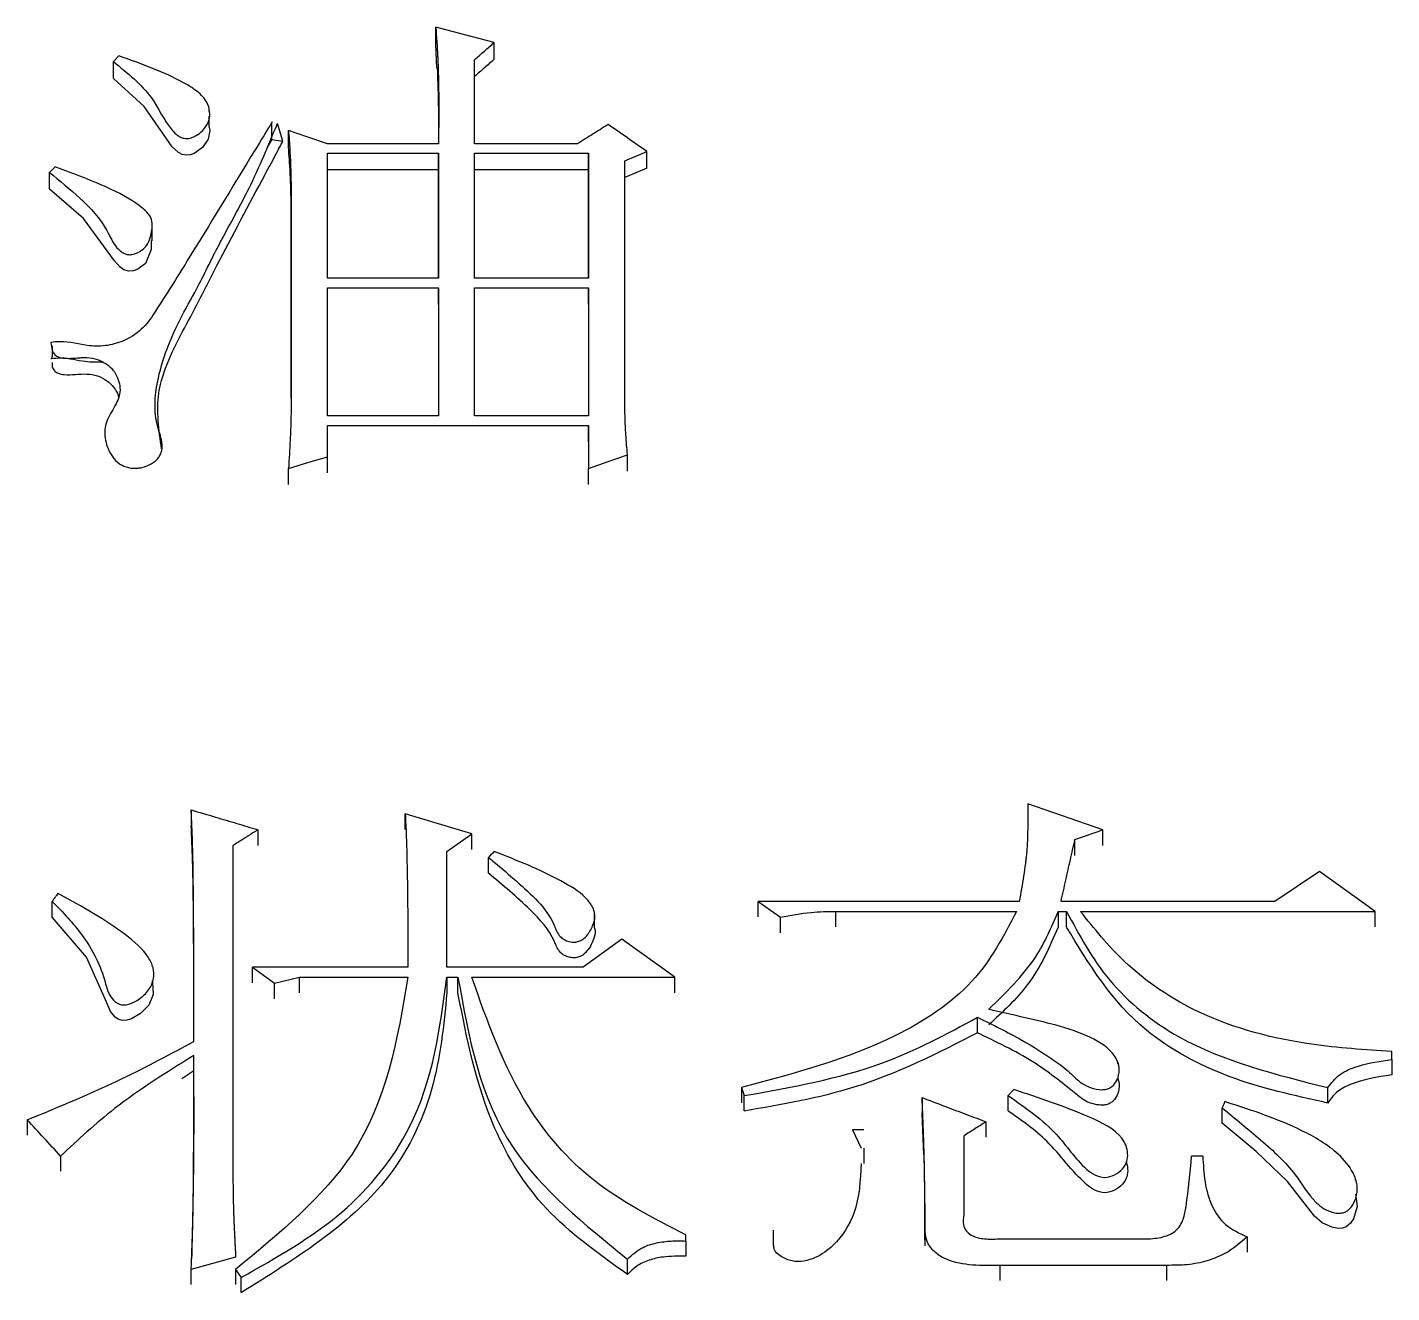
# Model space of a CAD drawing. Header units: millimetres. Extents: x 2223 to 4172, y 741 to 2119.
# Drawn here: x 2702.21 to 2707.52, y 1901.65 to 1906.58 of the extents above; entities that cross this region are included whole.
import ezdxf

# ---------------------------------------------------------------- set-up
doc = ezdxf.new("R2010")
doc.units = ezdxf.units.MM

msp = doc.modelspace()

# ---------------------------------------------------------------- linework, layer by layer
at = {"color": 7, "linetype": 'Continuous', "lineweight": 25}
for p, q in [((2703.8009, 1906.5099), (2703.8009, 1906.5754)), ((2703.8054, 1906.4182), (2703.8009, 1906.5099)), ((2704.0281, 1906.4508), (2704.0281, 1906.5161)), ((2702.5678, 1906.4643), (2702.5462, 1906.442)), ((2703.9524, 1906.1223), (2703.9524, 1906.4494)), ((2702.5462, 1906.3768), (2702.5462, 1906.442)), ((2702.9194, 1906.2488), (2702.9194, 1906.2582)), ((2702.9193, 1906.1932), (2702.9194, 1906.229)), ((2703.206, 1906.1319), (2703.1844, 1906.2005)), ((2703.1627, 1906.1393), (2703.1442, 1906.109)), ((2703.1627, 1906.1393), (2703.206, 1906.1319)), ((2703.2276, 1906.1095), (2703.2276, 1906.1745)), ((2703.8118, 1906.1223), (2703.3791, 1906.1223)), ((2703.3791, 1906.0851), (2703.8118, 1906.0851)), ((2703.3791, 1905.5987), (2703.3791, 1906.0851)), ((2703.8118, 1906.0851), (2703.8118, 1905.5987)), ((2703.8118, 1906.0202), (2703.8118, 1906.0851)), ((2704.3526, 1906.1223), (2703.9524, 1906.1223)), ((2703.9524, 1906.0851), (2704.3959, 1906.0851)), ((2703.9524, 1905.5987), (2703.9524, 1906.0851)), ((2704.3959, 1906.0851), (2704.3959, 1905.5987)), ((2704.3959, 1906.0202), (2704.3959, 1906.0851)), ((2704.6231, 1906.0277), (2704.6231, 1906.0925)), ((2702.319, 1906.0328), (2702.2973, 1906.0105)), ((2703.8118, 1906.0202), (2703.3791, 1906.0203)), ((2703.8118, 1905.5987), (2703.8118, 1906.0202)), ((2704.3959, 1906.0202), (2703.9524, 1906.0202)), ((2704.3959, 1905.5987), (2704.3959, 1906.0202)), ((2704.5365, 1905.1241), (2704.5365, 1906.0552)), ((2704.6231, 1906.0277), (2704.5365, 1905.9905)), ((2702.2973, 1905.9458), (2702.2973, 1906.0105)), ((2703.2385, 1905.9209), (2703.2385, 1905.1317)), ((2703.2385, 1905.9209), (2703.2385, 1905.8563)), ((2702.6975, 1905.7451), (2702.6975, 1905.8099)), ((2703.2385, 1905.1317), (2703.2385, 1905.8563)), ((2703.8118, 1905.5987), (2703.3791, 1905.5987)), ((2704.3959, 1905.5987), (2703.9524, 1905.5987)), ((2703.3791, 1905.5612), (2703.8118, 1905.5612)), ((2703.3791, 1905.0636), (2703.3791, 1905.5612)), ((2703.8118, 1905.5612), (2703.8118, 1905.0636)), ((2703.8118, 1905.4971), (2703.8118, 1905.5612)), ((2703.9524, 1905.5612), (2704.3959, 1905.5612)), ((2703.9524, 1905.0636), (2703.9524, 1905.5612)), ((2704.3959, 1905.5612), (2704.3959, 1905.0636)), ((2704.3959, 1905.4971), (2704.3959, 1905.5612)), ((2702.3082, 1905.3248), (2702.3082, 1905.3354)), ((2703.8118, 1905.0636), (2703.3791, 1905.0636)), ((2704.3959, 1905.0636), (2703.9524, 1905.0636)), ((2703.3791, 1905.0258), (2704.3959, 1905.0258)), ((2703.3791, 1904.9046), (2703.3791, 1905.0258)), ((2704.3959, 1905.0258), (2704.3959, 1904.8591)), ((2704.3959, 1904.9625), (2704.3959, 1905.0258)), ((2703.3791, 1904.8415), (2703.3791, 1904.9046)), ((2704.5474, 1904.849), (2704.5474, 1904.9122)), ((2703.2276, 1904.796), (2703.2276, 1904.8591)), ((2704.3959, 1904.796), (2704.3959, 1904.8591)), ((2702.8491, 1903.5305), (2702.8491, 1903.4693)), ((2706.3971, 1903.4532), (2706.1051, 1903.5536)), ((2703.9416, 1903.4378), (2703.682, 1903.515)), ((2703.682, 1903.4538), (2703.682, 1903.515)), ((2703.1087, 1903.4532), (2703.1087, 1903.3921)), ((2703.8442, 1903.3682), (2703.9416, 1903.4378)), ((2703.9416, 1903.3767), (2703.9416, 1903.4378)), ((2706.289, 1903.4146), (2706.3971, 1903.4532)), ((2706.3971, 1903.3921), (2706.3971, 1903.4532)), ((2703.0113, 1903.3914), (2703.0113, 1902.1756)), ((2703.8442, 1902.9181), (2703.8442, 1903.3682)), ((2706.289, 1903.3535), (2706.289, 1903.4146)), ((2704.0066, 1903.2838), (2704.0066, 1903.345)), ((2706.098, 1903.3442), (2706.0962, 1903.3237)), ((2707.2409, 1903.2908), (2707.0678, 1903.1745)), ((2707.4572, 1903.1357), (2707.2409, 1903.2908)), ((2702.3082, 1903.1134), (2702.3082, 1903.1745)), ((2705.0558, 1903.1745), (2705.1423, 1903.1124)), ((2706.0726, 1903.1745), (2705.0558, 1903.1745)), ((2705.0558, 1903.1138), (2705.0558, 1903.1745)), ((2707.0678, 1903.1745), (2706.2349, 1903.1745)), ((2704.419, 1903.0715), (2704.419, 1903.1325)), ((2705.1423, 1903.0518), (2705.1423, 1903.1124)), ((2705.3587, 1903.1357), (2706.0618, 1903.1357)), ((2705.3587, 1903.075), (2705.3587, 1903.1357)), ((2706.2241, 1903.1357), (2706.2565, 1903.1357)), ((2706.2241, 1903.1357), (2706.2241, 1903.075)), ((2706.2565, 1903.075), (2706.2565, 1903.1357)), ((2706.3106, 1903.1357), (2707.4572, 1903.1357)), ((2707.4572, 1903.075), (2707.4572, 1903.1357)), ((2704.5257, 1903.027), (2704.3743, 1902.9181)), ((2704.7313, 1902.8792), (2704.5257, 1903.027)), ((2702.6983, 1902.9202), (2702.6983, 1902.9238)), ((2703.087, 1902.9181), (2703.1736, 1902.8559)), ((2703.6928, 1902.9181), (2703.087, 1902.9181)), ((2703.087, 1902.8578), (2703.087, 1902.9181)), ((2704.3743, 1902.9181), (2703.8442, 1902.9181)), ((2702.6983, 1902.863), (2702.6983, 1902.8666)), ((2703.1736, 1902.8559), (2703.2709, 1902.8792)), ((2703.1736, 1902.7956), (2703.1736, 1902.8559)), ((2703.2709, 1902.8792), (2703.6928, 1902.8792)), ((2703.2709, 1902.8189), (2703.2709, 1902.8792)), ((2703.8442, 1902.8792), (2703.8875, 1902.8792)), ((2703.8442, 1902.8792), (2703.8442, 1902.8189)), ((2703.8875, 1902.8189), (2703.8875, 1902.8792)), ((2703.9416, 1902.8792), (2704.7313, 1902.8792)), ((2704.7313, 1902.8189), (2704.7313, 1902.8792)), ((2705.9103, 1902.663), (2705.9103, 1902.7234)), ((2702.8599, 1902.5694), (2702.8599, 1902.5726)), ((2707.5221, 1902.5594), (2707.5221, 1902.5907)), ((2702.8599, 1902.5148), (2702.813, 1902.4834)), ((2706.4559, 1902.5425), (2706.4559, 1902.5488)), ((2707.5221, 1902.5594), (2707.5221, 1902.4995)), ((2704.9909, 1902.4499), (2705.0017, 1902.4186)), ((2704.9909, 1902.4499), (2704.9909, 1902.3902)), ((2705.0017, 1902.3589), (2705.0017, 1902.4186)), ((2705.694, 1902.4108), (2705.694, 1902.3511)), ((2706.051, 1902.4421), (2706.0293, 1902.4186)), ((2707.2733, 1902.3902), (2707.2733, 1902.4499)), ((2706.8623, 1902.3117), (2706.8623, 1902.3717)), ((2702.211, 1902.3245), (2702.211, 1902.2649)), ((2705.7003, 1902.1885), (2705.694, 1902.3507)), ((2705.9428, 1902.3168), (2705.9428, 1902.2572)), ((2705.4234, 1902.2854), (2705.4566, 1902.2146)), ((2705.4669, 1902.2854), (2705.4234, 1902.2854)), ((2705.8563, 1902.2619), (2705.8563, 1901.9554)), ((2705.4684, 1902.1541), (2705.4684, 1902.2136)), ((2706.4871, 1902.2254), (2706.4871, 1902.2265)), ((2702.3406, 1902.1835), (2702.3406, 1902.1241)), ((2706.7866, 1902.1834), (2706.7433, 1902.1834)), ((2707.3815, 1902.0878), (2707.3815, 1902.0955)), ((2704.7745, 1901.853), (2704.7745, 1901.8766)), ((2705.1141, 1901.895), (2705.1141, 1901.836)), ((2705.7048, 1901.857), (2705.7048, 1901.916)), ((2705.7049, 1901.894), (2705.7049, 1901.8346)), ((2704.7745, 1901.853), (2704.7745, 1901.794)), ((2705.7048, 1901.8566), (2705.7048, 1901.8717)), ((2705.9861, 1901.8609), (2706.5594, 1901.8609)), ((2706.9597, 1901.8688), (2706.9597, 1901.8098)), ((2704.5474, 1901.7231), (2704.5474, 1901.782)), ((2702.8491, 1901.6837), (2702.8491, 1901.7426)), ((2703.0221, 1901.7426), (2703.0438, 1901.711)), ((2703.0221, 1901.7426), (2703.0221, 1901.6837)), ((2703.0221, 1901.7426), (2703.0221, 1901.731)), ((2706.6459, 1901.7583), (2705.9969, 1901.7583)), ((2705.9969, 1901.7583), (2705.9969, 1901.6995)), ((2706.6459, 1901.7583), (2706.6459, 1901.6995))]:
    msp.add_line(p, q, dxfattribs=at)
at = {"color": 7, "linetype": 'Continuous', "lineweight": 25, "flags": 128}
for points in [[(2704.0281, 1906.5161), (2703.9145, 1906.5458), (2703.8009, 1906.5754)], [(2702.9178, 1906.1918), (2702.9213, 1906.174), (2702.9146, 1906.1395), (2702.8924, 1906.1079), (2702.8601, 1906.0849), (2702.8454, 1906.0795), (2702.8306, 1906.0777), (2702.8143, 1906.0807), (2702.7991, 1906.0883), (2702.7748, 1906.1108), (2702.6656, 1906.2673), (2702.5462, 1906.3768), (2702.5462, 1906.3768)], [(2703.1627, 1906.1393), (2703.1627, 1906.1685), (2703.1627, 1906.1864), (2703.1627, 1906.2043)], [(2703.3791, 1906.1223), (2703.3034, 1906.1484), (2703.2276, 1906.1745)], [(2704.5365, 1906.0552), (2704.5798, 1906.0739), (2704.6231, 1906.0925)], [(2702.6933, 1905.7459), (2702.6938, 1905.7107), (2702.6709, 1905.6568), (2702.6415, 1905.6346), (2702.6239, 1905.628), (2702.6061, 1905.6264), (2702.5874, 1905.6318), (2702.5708, 1905.643), (2702.5501, 1905.6662), (2702.4303, 1905.8317), (2702.2973, 1905.9458), (2702.2973, 1905.9458)], [(2703.2276, 1904.8591), (2703.3034, 1904.8819), (2703.3791, 1904.9046)], [(2704.3959, 1904.8591), (2704.4716, 1904.8856), (2704.5474, 1904.9122)], [(2704.0282, 1903.3682), (2704.0227, 1903.3623), (2704.0146, 1903.3537), (2704.0066, 1903.345)], [(2702.6979, 1902.8626), (2702.699, 1902.8606), (2702.7014, 1902.8123), (2702.6838, 1902.7703), (2702.6521, 1902.7385), (2702.616, 1902.7176), (2702.599, 1902.7124), (2702.5805, 1902.7114), (2702.5676, 1902.7148), (2702.5531, 1902.7238), (2702.5343, 1902.7456), (2702.5158, 1902.7918), (2702.4417, 1902.9575), (2702.3081, 1903.1134), (2702.3081, 1903.1134)], [(2706.0293, 1902.3589), (2706.0293, 1902.3805), (2706.0293, 1902.3995), (2706.0293, 1902.4186)], [(2707.3815, 1902.0356), (2707.3877, 1901.9866), (2707.3732, 1901.9389), (2707.3616, 1901.9221), (2707.3447, 1901.9083), (2707.3303, 1901.903), (2707.3145, 1901.9017), (2707.2887, 1901.9062), (2707.2517, 1901.9233), (2707.2221, 1901.9496), (2707.1161, 1902.0849), (2706.9948, 1902.2016), (2706.8624, 1902.3117), (2706.8624, 1902.3117)], [(2703.0221, 1901.7899), (2702.9748, 1901.777), (2702.9274, 1901.764), (2702.8491, 1901.7426)], [(2703.0438, 1901.6522), (2703.0438, 1901.6783), (2703.0438, 1901.6946), (2703.0438, 1901.711)]]:
    msp.add_lwpolyline(points, dxfattribs=at)
at = {"color": 7, "linetype": 'Continuous', "lineweight": 25}
for points, knots in [([(2703.8009, 1906.5754), (2703.8037, 1906.5378), (2703.8068, 1906.4954), (2703.8089, 1906.4507), (2703.8094, 1906.4389), (2703.8099, 1906.4271), (2703.8104, 1906.4129), (2703.8108, 1906.3988), (2703.8112, 1906.3846), (2703.8115, 1906.3704), (2703.8118, 1906.3563), (2703.8121, 1906.3421), (2703.8123, 1906.3279), (2703.8124, 1906.3138), (2703.8125, 1906.2996), (2703.8126, 1906.2854), (2703.8126, 1906.2712), (2703.8126, 1906.257), (2703.8126, 1906.2428), (2703.8126, 1906.2286), (2703.8125, 1906.2168), (2703.8125, 1906.2073), (2703.8124, 1906.2002), (2703.8124, 1906.1931), (2703.8123, 1906.186), (2703.8123, 1906.1789), (2703.8122, 1906.1718), (2703.8122, 1906.1647), (2703.8121, 1906.1576), (2703.812, 1906.1505), (2703.812, 1906.1434), (2703.8119, 1906.134), (2703.8118, 1906.127), (2703.8118, 1906.1223)], [0, 0, 0, 0, 0.250151, 0.281419, 0.297053, 0.328322, 0.35959, 0.390858, 0.422126, 0.453395, 0.484663, 0.515931, 0.5472, 0.578468, 0.609736, 0.641004, 0.672273, 0.703541, 0.734809, 0.766077, 0.797346, 0.81298, 0.828614, 0.844248, 0.859882, 0.875516, 0.891151, 0.906785, 0.922419, 0.938053, 0.953687, 0.969321, 1, 1, 1, 1]), ([(2703.9524, 1906.4494), (2703.965, 1906.4606), (2703.9903, 1906.4828), (2704.0155, 1906.505), (2704.0281, 1906.5161)], [0, 0, 0, 0, 0.5000004, 1, 1, 1, 1]), ([(2702.5462, 1906.442), (2702.6012, 1906.3976), (2702.6987, 1906.3189), (2702.7453, 1906.2056), (2702.793, 1906.1558), (2702.8134, 1906.1451), (2702.8314, 1906.1414), (2702.8506, 1906.1451), (2702.872, 1906.1554), (2702.8963, 1906.1744), (2702.9173, 1906.2035), (2702.9234, 1906.2394), (2702.9158, 1906.2814), (2702.8799, 1906.324), (2702.7664, 1906.3935), (2702.6558, 1906.4329), (2702.5678, 1906.4643)], [0, 0, 0, 0, 0.207529, 0.367373, 0.400836, 0.41667, 0.431354, 0.448141, 0.466694, 0.497248, 0.538464, 0.578549, 0.619959, 0.682144, 0.746848, 1, 1, 1, 1]), ([(2704.0281, 1906.4508), (2704.0155, 1906.4397), (2703.9903, 1906.4175), (2703.965, 1906.3953), (2703.9524, 1906.3841)], [0, 0, 0, 0, 0.499998, 1, 1, 1, 1]), ([(2703.8073, 1906.4185), (2703.807, 1906.418), (2703.8067, 1906.4173), (2703.8086, 1906.3736), (2703.8114, 1906.2821), (2703.8118, 1906.2036), (2703.8119, 1906.1572), (2703.8119, 1906.1452), (2703.8119, 1906.1459), (2703.8119, 1906.1462)], [0, 0, 0, 0, 0.081077, 0.117449, 0.556537, 0.754335, 0.89427, 0.96305, 1, 1, 1, 1]), ([(2703.1645, 1906.2073), (2703.1424, 1906.1713), (2703.032, 1905.991), (2702.8823, 1905.7449), (2702.7387, 1905.5137), (2702.6669, 1905.4052), (2702.6005, 1905.3578), (2702.5245, 1905.3347), (2702.4362, 1905.3331), (2702.3643, 1905.3568), (2702.3142, 1905.3505), (2702.3027, 1905.349)], [0, 0, 0, 0, 0.101091, 0.505417, 0.686144, 0.747623, 0.809949, 0.856214, 0.902538, 0.977672, 1, 1, 1, 1]), ([(2702.3082, 1905.3354), (2702.3076, 1905.3301), (2702.3064, 1905.3194), (2702.3132, 1905.3069), (2702.3212, 1905.2984), (2702.3323, 1905.2918), (2702.3563, 1905.2861), (2702.3868, 1905.2878), (2702.4144, 1905.2897), (2702.4422, 1905.2911), (2702.475, 1905.2872), (2702.5117, 1905.272), (2702.5407, 1905.2487), (2702.56, 1905.22), (2702.5711, 1905.1886), (2702.5742, 1905.1454), (2702.5495, 1905.0941), (2702.5112, 1905.0356), (2702.5117, 1904.9679), (2702.5325, 1904.9134), (2702.5627, 1904.8808), (2702.5863, 1904.8677), (2702.6055, 1904.8617), (2702.6261, 1904.859), (2702.6475, 1904.8601), (2702.6685, 1904.8651), (2702.6881, 1904.8735), (2702.7056, 1904.8842), (2702.7193, 1904.8972), (2702.7291, 1904.9122), (2702.7407, 1904.9447), (2702.7293, 1904.9875), (2702.7023, 1905.0732), (2702.7147, 1905.2327), (2702.7869, 1905.4112), (2702.8746, 1905.5627), (2702.9132, 1905.6427), (2702.9335, 1905.6829), (2702.9395, 1905.6949), (2702.9415, 1905.6988), (2702.9431, 1905.7017), (2702.9461, 1905.7075), (2702.9573, 1905.7287), (2702.9999, 1905.8097), (2703.0887, 1905.968), (2703.1494, 1906.1156), (2703.1844, 1906.2005)], [0, 0, 0, 0, 0.00737, 0.015009, 0.018555, 0.022128, 0.030111, 0.045178, 0.055064, 0.060343, 0.075509, 0.090437, 0.104896, 0.120548, 0.135595, 0.150698, 0.180779, 0.211233, 0.242231, 0.273349, 0.290015, 0.297441, 0.304692, 0.312416, 0.319982, 0.327794, 0.336224, 0.34425, 0.351944, 0.359644, 0.367692, 0.398957, 0.418859, 0.492604, 0.619034, 0.682459, 0.727701, 0.740175, 0.743874, 0.745883, 0.74615, 0.748384, 0.7547, 0.77878, 0.872725, 1, 1, 1, 1]), ([(2704.4716, 1906.1968), (2704.4518, 1906.1844), (2704.4121, 1906.1596), (2704.3725, 1906.1348), (2704.3526, 1906.1223)], [0, 0, 0, 0, 0.5, 1, 1, 1, 1]), ([(2704.6231, 1906.0925), (2704.5978, 1906.1099), (2704.5473, 1906.1447), (2704.4969, 1906.1794), (2704.4716, 1906.1968)], [0, 0, 0, 0, 0.499999, 1, 1, 1, 1]), ([(2702.7335, 1904.9356), (2702.7232, 1905.0085), (2702.7005, 1905.1703), (2702.8006, 1905.365), (2702.8805, 1905.5121), (2702.9208, 1905.5939), (2703.0027, 1905.7532), (2703.0905, 1905.9156), (2703.174, 1906.0725), (2703.1965, 1906.1144), (2703.2031, 1906.1267), (2703.2053, 1906.1305), (2703.206, 1906.1319)], [0, 0, 0, 0, 0.170464, 0.377976, 0.481664, 0.549904, 0.585303, 0.888417, 0.96815, 0.99006, 0.996526, 1, 1, 1, 1]), ([(2703.2276, 1906.1745), (2703.2296, 1906.1489), (2703.2334, 1906.0976), (2703.2372, 1906.0131), (2703.238, 1905.9541), (2703.2385, 1905.9209)], [0, 0, 0, 0, 0.303893, 0.607799, 1, 1, 1, 1]), ([(2703.2385, 1905.8563), (2703.2381, 1905.882), (2703.2373, 1905.9335), (2703.2345, 1906.018), (2703.2301, 1906.0766), (2703.2276, 1906.1095)], [0, 0, 0, 0, 0.304283, 0.608582, 1, 1, 1, 1]), ([(2702.2973, 1906.0105), (2702.3378, 1905.9778), (2702.4225, 1905.9092), (2702.5143, 1905.8108), (2702.5448, 1905.7314), (2702.575, 1905.7029), (2702.5909, 1905.6938), (2702.6051, 1905.6902), (2702.6207, 1905.6909), (2702.6409, 1905.6974), (2702.663, 1905.7116), (2702.6851, 1905.7366), (2702.6935, 1905.7722), (2702.7006, 1905.8083), (2702.6899, 1905.8439), (2702.639, 1905.8932), (2702.5143, 1905.9601), (2702.393, 1906.0053), (2702.319, 1906.0328)], [0, 0, 0, 0, 0.145124, 0.304252, 0.383323, 0.40611, 0.420719, 0.431527, 0.442364, 0.458238, 0.484495, 0.512276, 0.553409, 0.599258, 0.628708, 0.668116, 0.797317, 1, 1, 1, 1]), ([(2702.3027, 1905.349), (2702.3047, 1905.3388), (2702.3082, 1905.321), (2702.3084, 1905.3003), (2702.3065, 1905.2894), (2702.3047, 1905.2863), (2702.3036, 1905.2855), (2702.3031, 1905.2853), (2702.3028, 1905.2852), (2702.3027, 1905.2852)], [0, 0, 0, 0, 0.493604, 0.861876, 0.955662, 0.982084, 0.991539, 0.995796, 1, 1, 1, 1]), ([(2702.5065, 1905.2722), (2702.4831, 1905.272), (2702.4279, 1905.2714), (2702.3614, 1905.2918), (2702.3162, 1905.2867), (2702.3027, 1905.2852)], [0, 0, 0, 0, 0.339873, 0.802206, 1, 1, 1, 1]), ([(2702.3082, 1905.2715), (2702.3076, 1905.2659), (2702.3064, 1905.2546), (2702.3141, 1905.2415), (2702.3232, 1905.2332), (2702.3355, 1905.2268), (2702.376, 1905.2197), (2702.4276, 1905.2309), (2702.4857, 1905.2206), (2702.5221, 1905.2017), (2702.5485, 1905.1749), (2702.5622, 1905.1532), (2702.5649, 1905.1406), (2702.5651, 1905.1394)], [0, 0, 0, 0, 0.0613366, 0.1235675, 0.1517177, 0.1806994, 0.2473934, 0.4956869, 0.6182254, 0.7414739, 0.8594467, 0.9869153, 1, 1, 1, 1]), ([(2703.2385, 1905.1317), (2703.2381, 1905.1047), (2703.2375, 1905.0507), (2703.2341, 1904.9598), (2703.23, 1904.8959), (2703.2276, 1904.8591)], [0, 0, 0, 0, 0.297543, 0.595099, 1, 1, 1, 1]), ([(2704.5474, 1904.9122), (2704.545, 1904.9382), (2704.5407, 1904.9866), (2704.5377, 1905.0572), (2704.5369, 1905.1018), (2704.5365, 1905.1241)], [0, 0, 0, 0, 0.368696, 0.68428, 1, 1, 1, 1]), ([(2702.8599, 1902.6297), (2702.8598, 1902.6797), (2702.8597, 1902.736), (2702.8596, 1902.7952), (2702.8596, 1902.8108), (2702.8596, 1902.8233), (2702.8595, 1902.8389), (2702.8595, 1902.8545), (2702.8594, 1902.8794), (2702.8594, 1902.9043), (2702.8592, 1902.9355), (2702.8592, 1902.9604), (2702.859, 1902.9915), (2702.8589, 1903.0164), (2702.8587, 1903.0599), (2702.8584, 1903.1035), (2702.8581, 1903.1656), (2702.8572, 1903.2534), (2702.8561, 1903.3414), (2702.854, 1903.4108), (2702.8531, 1903.436), (2702.8523, 1903.4549), (2702.8517, 1903.4706), (2702.8511, 1903.4832), (2702.8506, 1903.4958), (2702.8499, 1903.5116), (2702.8493, 1903.5242), (2702.8491, 1903.5305)], [0, 0, 0, 0, 0.165615, 0.186317, 0.196668, 0.21737, 0.227722, 0.248424, 0.269126, 0.31053, 0.331232, 0.372636, 0.393338, 0.434742, 0.455444, 0.538253, 0.579657, 0.662465, 0.831215, 0.873409, 0.894506, 0.915603, 0.9367, 0.947248, 0.957797, 0.978898, 1, 1, 1, 1]), ([(2702.8491, 1903.5305), (2702.8806, 1903.5211), (2702.9396, 1903.5036), (2703.0261, 1903.4778), (2703.0811, 1903.4614), (2703.1087, 1903.4532)], [0, 0, 0, 0, 0.364009, 0.682004, 1, 1, 1, 1]), ([(2706.1051, 1903.5536), (2706.1057, 1903.4929), (2706.1068, 1903.3992), (2706.0898, 1903.2729), (2706.0783, 1903.2073), (2706.0726, 1903.1745)], [0, 0, 0, 0, 0.478837, 0.739221, 1, 1, 1, 1]), ([(2703.682, 1903.515), (2703.6835, 1903.4876), (2703.6857, 1903.4465), (2703.6886, 1903.3504), (2703.6907, 1903.2542), (2703.6915, 1903.1681), (2703.6918, 1903.1354), (2703.6919, 1903.1268), (2703.6919, 1903.1182), (2703.692, 1903.1078), (2703.6921, 1903.0975), (2703.6921, 1903.0889), (2703.6922, 1903.0803), (2703.6923, 1903.0716), (2703.6923, 1903.0613), (2703.6924, 1903.051), (2703.6924, 1903.0406), (2703.6925, 1903.032), (2703.6925, 1903.0234), (2703.6925, 1903.0147), (2703.6926, 1903.0044), (2703.6926, 1902.9958), (2703.6926, 1902.9889), (2703.6926, 1902.9837), (2703.6926, 1902.9785), (2703.6927, 1902.9733), (2703.6927, 1902.9682), (2703.6927, 1902.963), (2703.6927, 1902.9578), (2703.6927, 1902.9526), (2703.6927, 1902.9474), (2703.6927, 1902.9423), (2703.6928, 1902.9379), (2703.6928, 1902.9336), (2703.6928, 1902.9273), (2703.6928, 1902.9219), (2703.6928, 1902.9181)], [0, 0, 0, 0, 0.1383433, 0.207516, 0.4842053, 0.6225493, 0.6398422, 0.6484887, 0.6657816, 0.6830745, 0.7003674, 0.7176603, 0.7263067, 0.7435996, 0.7608926, 0.7781855, 0.7954784, 0.8127713, 0.8214177, 0.8387106, 0.8560035, 0.8732965, 0.8819429, 0.8905894, 0.8992358, 0.9078823, 0.9165287, 0.9251752, 0.9338216, 0.9424681, 0.9511145, 0.959761, 0.9684074, 0.9727307, 0.9813771, 1, 1, 1, 1]), ([(2702.8598, 1902.6297), (2702.8597, 1902.6596), (2702.8596, 1902.7394), (2702.8593, 1902.869), (2702.8588, 1902.9748), (2702.8584, 1903.0431), (2702.8582, 1903.0742), (2702.8579, 1903.1487), (2702.8566, 1903.2356), (2702.8543, 1903.3548), (2702.8511, 1903.4242), (2702.8491, 1903.469)], [0, 0, 0, 0, 0.106229, 0.28391, 0.461592, 0.483802, 0.528222, 0.572642, 0.750327, 0.839168, 1, 1, 1, 1]), ([(2703.1087, 1903.4532), (2703.0956, 1903.4449), (2703.0728, 1903.4304), (2703.0403, 1903.4098), (2703.021, 1903.3975), (2703.0113, 1903.3914)], [0, 0, 0, 0, 0.404151, 0.702075, 1, 1, 1, 1]), ([(2704.0066, 1903.345), (2704.014, 1903.339), (2704.051, 1903.3087), (2704.144, 1903.2282), (2704.2452, 1903.1373), (2704.2737, 1903.0493), (2704.2954, 1903.0276), (2704.3151, 1903.0182), (2704.3358, 1903.0148), (2704.3549, 1903.017), (2704.3727, 1903.025), (2704.3945, 1903.0453), (2704.4117, 1903.076), (2704.424, 1903.1134), (2704.4146, 1903.1528), (2704.3736, 1903.2053), (2704.2826, 1903.2586), (2704.1623, 1903.3165), (2704.073, 1903.3509), (2704.0282, 1903.3682)], [0, 0, 0, 0, 0.025946, 0.129765, 0.338783, 0.385933, 0.404152, 0.422428, 0.440778, 0.454644, 0.468541, 0.48998, 0.535407, 0.570955, 0.607001, 0.655235, 0.757864, 0.878395, 1, 1, 1, 1]), ([(2706.2349, 1903.1745), (2706.2411, 1903.2021), (2706.2532, 1903.2559), (2706.2712, 1903.3359), (2706.283, 1903.3884), (2706.289, 1903.4146)], [0, 0, 0, 0, 0.344184, 0.672092, 1, 1, 1, 1]), ([(2704.4188, 1903.0711), (2704.419, 1903.0708), (2704.4242, 1903.0595), (2704.4169, 1903.0265), (2704.3993, 1902.9894), (2704.3721, 1902.9629), (2704.3507, 1902.9552), (2704.3328, 1902.9544), (2704.3143, 1902.9579), (2704.2962, 1902.9662), (2704.2754, 1902.9861), (2704.2526, 1903.0526), (2704.1591, 1903.1569), (2704.0621, 1903.2376), (2704.0066, 1903.2838)], [0, 0, 0, 0, 0.001631, 0.062853, 0.163889, 0.211021, 0.234976, 0.258905, 0.283733, 0.31285, 0.343972, 0.415614, 0.666074, 1, 1, 1, 1]), ([(2702.3081, 1903.1745), (2702.3489, 1903.1322), (2702.4404, 1903.0371), (2702.5027, 1902.9128), (2702.5212, 1902.8301), (2702.5339, 1902.8054), (2702.5468, 1902.7884), (2702.5633, 1902.7767), (2702.5769, 1902.7717), (2702.5932, 1902.7712), (2702.6169, 1902.7771), (2702.6505, 1902.7956), (2702.6867, 1902.828), (2702.7044, 1902.8725), (2702.7033, 1902.9173), (2702.6723, 1902.9798), (2702.5897, 1903.0506), (2702.4701, 1903.129), (2702.3789, 1903.1788), (2702.3316, 1903.2046), (2702.3298, 1903.2055)], [0, 0, 0, 0, 0.1480931, 0.3328619, 0.3646978, 0.380614, 0.4069728, 0.4189651, 0.429085, 0.4392395, 0.4542826, 0.4830923, 0.5286093, 0.5720408, 0.6096716, 0.6511146, 0.7557311, 0.8730506, 0.9951641, 1, 1, 1, 1]), ([(2702.3298, 1903.2055), (2702.328, 1903.2029), (2702.3234, 1903.1964), (2702.3162, 1903.186), (2702.3109, 1903.1783), (2702.3082, 1903.1745)], [0, 0, 0, 0, 0.256452, 0.628226, 1, 1, 1, 1]), ([(2706.0618, 1903.1357), (2706.0121, 1903.0401), (2705.911, 1902.8454), (2705.5297, 1902.5936), (2705.1968, 1902.5048), (2704.9909, 1902.4499)], [0, 0, 0, 0, 0.269245, 0.548175, 1, 1, 1, 1]), ([(2705.1423, 1903.1124), (2705.1821, 1903.1201), (2705.2532, 1903.134), (2705.3264, 1903.1352), (2705.3587, 1903.1357)], [0, 0, 0, 0, 0.558835, 1, 1, 1, 1]), ([(2705.9536, 1902.7546), (2706.0203, 1902.8195), (2706.1388, 1902.9345), (2706.1982, 1903.0746), (2706.2241, 1903.1357)], [0, 0, 0, 0, 0.563817, 1, 1, 1, 1]), ([(2706.2565, 1903.1357), (2706.3057, 1903.0434), (2706.4055, 1902.8563), (2706.7413, 1902.5826), (2707.07, 1902.5006), (2707.2733, 1902.4499)], [0, 0, 0, 0, 0.270771, 0.548729, 1, 1, 1, 1]), ([(2707.5221, 1902.5907), (2707.4179, 1902.5973), (2707.1617, 1902.6134), (2706.7855, 1902.7121), (2706.4876, 1902.9143), (2706.3642, 1903.0686), (2706.3106, 1903.1357)], [0, 0, 0, 0, 0.214752, 0.527903, 0.794745, 1, 1, 1, 1]), ([(2706.2241, 1903.0747), (2706.1902, 1902.9969), (2706.1291, 1902.8568), (2706.0076, 1902.7442), (2705.9536, 1902.6941)], [0, 0, 0, 0, 0.5551467, 1, 1, 1, 1]), ([(2707.2733, 1902.3898), (2707.1431, 1902.4186), (2706.8859, 1902.4753), (2706.4885, 1902.69), (2706.3436, 1902.9303), (2706.2565, 1903.0747)], [0, 0, 0, 0, 0.290646, 0.573901, 1, 1, 1, 1]), ([(2703.6928, 1902.8792), (2703.6517, 1902.6377), (2703.5774, 1902.2008), (2703.1937, 1901.8842), (2703.0221, 1901.7426)], [0, 0, 0, 0, 0.552698, 1, 1, 1, 1]), ([(2703.0438, 1901.711), (2703.1818, 1901.7891), (2703.4538, 1901.9428), (2703.7742, 1902.3488), (2703.8178, 1902.6792), (2703.8442, 1902.8792)], [0, 0, 0, 0, 0.289357, 0.569882, 1, 1, 1, 1]), ([(2703.8875, 1902.8792), (2703.9293, 1902.645), (2704.0047, 1902.2219), (2704.3799, 1901.9178), (2704.5474, 1901.782)], [0, 0, 0, 0, 0.55346, 1, 1, 1, 1]), ([(2704.7745, 1901.8766), (2704.6476, 1901.9418), (2704.3972, 1902.0703), (2704.1008, 1902.4235), (2704.0017, 1902.7072), (2703.9416, 1902.8792)], [0, 0, 0, 0, 0.288413, 0.568681, 1, 1, 1, 1]), ([(2703.8442, 1902.8186), (2703.8321, 1902.6926), (2703.8077, 1902.4394), (2703.5922, 1901.994), (2703.2533, 1901.7826), (2703.0438, 1901.6519)], [0, 0, 0, 0, 0.274338, 0.5515, 1, 1, 1, 1]), ([(2704.5474, 1901.7228), (2704.4344, 1901.8033), (2704.2113, 1901.9622), (2703.9792, 1902.3471), (2703.9222, 1902.6404), (2703.8875, 1902.8186)], [0, 0, 0, 0, 0.287076, 0.566904, 1, 1, 1, 1]), ([(2705.9103, 1902.7234), (2705.9683, 1902.6948), (2706.0726, 1902.6434), (2706.1906, 1902.5695), (2706.268, 1902.5121), (2706.3067, 1902.4697), (2706.3511, 1902.4472), (2706.3852, 1902.4405), (2706.4122, 1902.4429), (2706.4305, 1902.4506), (2706.4468, 1902.4665), (2706.4596, 1902.4925), (2706.4639, 1902.5273), (2706.4494, 1902.5684), (2706.4156, 1902.6079), (2706.3032, 1902.6746), (2706.1394, 1902.7113), (2706.0008, 1902.7436), (2705.9536, 1902.7546)], [0, 0, 0, 0, 0.150802, 0.270996, 0.331066, 0.383869, 0.414543, 0.44536, 0.459508, 0.473787, 0.489783, 0.51524, 0.550113, 0.584523, 0.63156, 0.679807, 0.891009, 1, 1, 1, 1]), ([(2705.0017, 1902.4186), (2705.1864, 1902.4515), (2705.5133, 1902.5098), (2705.79, 1902.6587), (2705.9103, 1902.7235)], [0, 0, 0, 0, 0.565186, 1, 1, 1, 1]), ([(2702.211, 1902.3245), (2702.3364, 1902.3762), (2702.5599, 1902.4684), (2702.7684, 1902.5805), (2702.8599, 1902.6297)], [0, 0, 0, 0, 0.561153, 1, 1, 1, 1]), ([(2705.9103, 1902.663), (2705.7542, 1902.5834), (2705.4727, 1902.4399), (2705.1469, 1902.3836), (2705.0017, 1902.3586)], [0, 0, 0, 0, 0.554508, 1, 1, 1, 1]), ([(2706.454, 1902.4878), (2706.4564, 1902.4827), (2706.4643, 1902.4657), (2706.4605, 1902.4369), (2706.4493, 1902.4101), (2706.4343, 1902.3937), (2706.4188, 1902.3849), (2706.3986, 1902.3808), (2706.37, 1902.3826), (2706.332, 1902.3942), (2706.2571, 1902.4531), (2706.1339, 1902.5557), (2705.991, 1902.6234), (2705.9133, 1902.6615), (2705.9103, 1902.663)], [0, 0, 0, 0, 0.026164, 0.087758, 0.135326, 0.162527, 0.184979, 0.207442, 0.242087, 0.295008, 0.361268, 0.645569, 0.986462, 1, 1, 1, 1]), ([(2702.8599, 1902.5751), (2702.7534, 1902.509), (2702.5646, 1902.3918), (2702.4086, 1902.2467), (2702.3406, 1902.1835)], [0, 0, 0, 0, 0.563978, 1, 1, 1, 1]), ([(2702.8491, 1901.7426), (2702.8493, 1901.7485), (2702.8498, 1901.7605), (2702.8503, 1901.7755), (2702.8509, 1901.7905), (2702.8514, 1901.8024), (2702.8519, 1901.8174), (2702.8523, 1901.8293), (2702.8529, 1901.8443), (2702.8533, 1901.8563), (2702.8537, 1901.8712), (2702.8541, 1901.8832), (2702.8544, 1901.8951), (2702.8548, 1901.9071), (2702.8553, 1901.928), (2702.8565, 1901.9937), (2702.8578, 1902.0654), (2702.8585, 1902.1727), (2702.8588, 1902.2383), (2702.8591, 1902.2978), (2702.8592, 1902.3127), (2702.8592, 1902.3246), (2702.8593, 1902.3365), (2702.8593, 1902.3484), (2702.8594, 1902.3632), (2702.8594, 1902.3751), (2702.8594, 1902.39), (2702.8595, 1902.4019), (2702.8595, 1902.4167), (2702.8595, 1902.4286), (2702.8596, 1902.4435), (2702.8596, 1902.4554), (2702.8596, 1902.4672), (2702.8597, 1902.4791), (2702.8597, 1902.491), (2702.8597, 1902.5014), (2702.8597, 1902.5088), (2702.8598, 1902.5147), (2702.8598, 1902.5221), (2702.8598, 1902.5281), (2702.8598, 1902.534), (2702.8598, 1902.54), (2702.8598, 1902.5459), (2702.8598, 1902.5533), (2702.8598, 1902.5592), (2702.8599, 1902.567), (2702.8599, 1902.5718), (2702.8599, 1902.5751)], [0, 0, 0, 0, 0.021479, 0.042959, 0.053699, 0.075178, 0.085918, 0.107397, 0.118137, 0.139616, 0.150356, 0.171836, 0.182575, 0.193315, 0.214795, 0.257754, 0.42959, 0.472549, 0.644384, 0.665864, 0.687343, 0.698083, 0.708823, 0.730302, 0.741042, 0.762521, 0.773261, 0.79474, 0.80548, 0.82696, 0.837699, 0.859179, 0.869918, 0.880658, 0.902138, 0.912877, 0.918247, 0.928987, 0.934357, 0.945097, 0.950466, 0.955836, 0.966576, 0.971946, 0.982686, 0.988055, 1, 1, 1, 1]), ([(2707.2733, 1902.4499), (2707.2875, 1902.4682), (2707.3165, 1902.5056), (2707.4077, 1902.5424), (2707.4785, 1902.5529), (2707.5221, 1902.5594)], [0, 0, 0, 0, 0.268422, 0.549119, 1, 1, 1, 1]), ([(2707.5221, 1902.4992), (2707.4663, 1902.4907), (2707.3892, 1902.479), (2707.3045, 1902.4343), (2707.2836, 1902.4045), (2707.2733, 1902.3898)], [0, 0, 0, 0, 0.570927, 0.789593, 1, 1, 1, 1]), ([(2702.8595, 1902.4135), (2702.8589, 1902.2927), (2702.858, 1902.1175), (2702.854, 1901.9197), (2702.8518, 1901.8316), (2702.8509, 1901.794), (2702.8507, 1901.7868), (2702.8506, 1901.7841), (2702.8506, 1901.7839), (2702.8506, 1901.7838)], [0, 0, 0, 0, 0.550092, 0.798339, 0.953196, 0.981605, 0.991175, 0.997773, 1, 1, 1, 1]), ([(2705.7048, 1901.916), (2705.7048, 1901.9211), (2705.7048, 1901.9288), (2705.7048, 1901.939), (2705.7048, 1901.9467), (2705.7048, 1901.9544), (2705.7048, 1901.9621), (2705.7047, 1901.9697), (2705.7047, 1901.9774), (2705.7047, 1901.9851), (2705.7047, 1901.9927), (2705.7047, 1902.0004), (2705.7046, 1902.0081), (2705.7046, 1902.0157), (2705.7046, 1902.0234), (2705.7045, 1902.0311), (2705.7045, 1902.0387), (2705.7044, 1902.0464), (2705.7044, 1902.0541), (2705.7043, 1902.0617), (2705.7042, 1902.0694), (2705.7042, 1902.077), (2705.7041, 1902.0847), (2705.704, 1902.0924), (2705.7039, 1902.1), (2705.7038, 1902.1077), (2705.7037, 1902.1153), (2705.7036, 1902.123), (2705.7035, 1902.1306), (2705.7033, 1902.1383), (2705.7032, 1902.1459), (2705.703, 1902.1536), (2705.7029, 1902.1612), (2705.7027, 1902.1689), (2705.7025, 1902.1765), (2705.7024, 1902.1842), (2705.7022, 1902.1918), (2705.702, 1902.1995), (2705.7017, 1902.2071), (2705.7015, 1902.2148), (2705.7013, 1902.2224), (2705.7011, 1902.2301), (2705.7008, 1902.2377), (2705.7006, 1902.2454), (2705.7003, 1902.253), (2705.7, 1902.2606), (2705.6998, 1902.2683), (2705.6995, 1902.2759), (2705.6992, 1902.2835), (2705.6989, 1902.2912), (2705.6986, 1902.2988), (2705.6983, 1902.3065), (2705.698, 1902.3141), (2705.6977, 1902.3217), (2705.6974, 1902.3294), (2705.6971, 1902.337), (2705.6968, 1902.3446), (2705.6965, 1902.3523), (2705.6962, 1902.3599), (2705.6959, 1902.3675), (2705.6955, 1902.3751), (2705.6952, 1902.3828), (2705.6949, 1902.3904), (2705.6945, 1902.3997), (2705.6942, 1902.4065), (2705.694, 1902.4108)], [0, 0, 0, 0, 0.030924, 0.046386, 0.061848, 0.07731, 0.092772, 0.108234, 0.123697, 0.139159, 0.154621, 0.170083, 0.185545, 0.201007, 0.216469, 0.231931, 0.247393, 0.262855, 0.278317, 0.293779, 0.309241, 0.324703, 0.340165, 0.355628, 0.37109, 0.386552, 0.402014, 0.417476, 0.432938, 0.4484, 0.463862, 0.479324, 0.494786, 0.510248, 0.52571, 0.541172, 0.556634, 0.572097, 0.587559, 0.603021, 0.618483, 0.633945, 0.649407, 0.664869, 0.680331, 0.695793, 0.711255, 0.726717, 0.742179, 0.757641, 0.773103, 0.788566, 0.804028, 0.81949, 0.834952, 0.850414, 0.865876, 0.881338, 0.8968, 0.912262, 0.927724, 0.943186, 0.958648, 0.97411, 1, 1, 1, 1]), ([(2705.694, 1902.4108), (2705.7245, 1902.3993), (2705.7811, 1902.3779), (2705.8641, 1902.3465), (2705.9166, 1902.3267), (2705.9428, 1902.3168)], [0, 0, 0, 0, 0.367076, 0.683538, 1, 1, 1, 1]), ([(2706.0293, 1902.4186), (2706.097, 1902.3717), (2706.2168, 1902.2886), (2706.2948, 1902.1631), (2706.3637, 1902.1089), (2706.4048, 1902.0966), (2706.4455, 1902.109), (2706.4757, 1902.1319), (2706.4929, 1902.1619), (2706.4958, 1902.1934), (2706.4896, 1902.2245), (2706.4552, 1902.2838), (2706.2973, 1902.3612), (2706.1493, 1902.4098), (2706.051, 1902.4421)], [0, 0, 0, 0, 0.207965, 0.368358, 0.401514, 0.432917, 0.464664, 0.497814, 0.528601, 0.558738, 0.58913, 0.619745, 0.747266, 1, 1, 1, 1]), ([(2706.488, 1902.1636), (2706.4907, 1902.1536), (2706.4962, 1902.1336), (2706.4928, 1902.1021), (2706.4758, 1902.0722), (2706.4455, 1902.0493), (2706.4048, 1902.037), (2706.3637, 1902.0492), (2706.2818, 1902.1143), (2706.2011, 1902.2385), (2706.0822, 1902.3216), (2706.0293, 1902.3586)], [0, 0, 0, 0, 0.050588, 0.101781, 0.154092, 0.210442, 0.264435, 0.317842, 0.374206, 0.721636, 1, 1, 1, 1]), ([(2706.8731, 1902.3952), (2706.8722, 1902.3932), (2706.8699, 1902.3883), (2706.8663, 1902.3804), (2706.8636, 1902.3746), (2706.8623, 1902.3717)], [0, 0, 0, 0, 0.255027, 0.627514, 1, 1, 1, 1]), ([(2706.8624, 1902.3717), (2706.9125, 1902.3303), (2707.0128, 1902.2474), (2707.144, 1902.129), (2707.2003, 1902.0248), (2707.2576, 1901.9764), (2707.292, 1901.963), (2707.3192, 1901.9604), (2707.3363, 1901.9631), (2707.3524, 1901.9715), (2707.3701, 1901.9898), (2707.3857, 1902.0234), (2707.3916, 1902.0697), (2707.3693, 1902.1306), (2707.303, 1902.2108), (2707.1348, 1902.3091), (2706.9768, 1902.3621), (2706.8751, 1902.3945), (2706.8731, 1902.3952)], [0, 0, 0, 0, 0.14, 0.280266, 0.380171, 0.409931, 0.439811, 0.452036, 0.462473, 0.472931, 0.488626, 0.51752, 0.558625, 0.598671, 0.668428, 0.787489, 0.99583, 1, 1, 1, 1]), ([(2702.3406, 1902.1835), (2702.319, 1902.207), (2702.2758, 1902.254), (2702.2326, 1902.301), (2702.211, 1902.3245)], [0, 0, 0, 0, 0.5, 1, 1, 1, 1]), ([(2705.9428, 1902.3168), (2705.9284, 1902.3076), (2705.8995, 1902.2893), (2705.8707, 1902.271), (2705.8563, 1902.2619)], [0, 0, 0, 0, 0.500001, 1, 1, 1, 1]), ([(2703.0113, 1902.1756), (2703.0114, 1902.1399), (2703.0115, 1902.0953), (2703.012, 1902.0461), (2703.0123, 1902.0305), (2703.0125, 1902.0216), (2703.0126, 1902.0149), (2703.0127, 1902.0082), (2703.0129, 1902.0026), (2703.013, 1901.997), (2703.0131, 1901.9914), (2703.0133, 1901.9847), (2703.0135, 1901.978), (2703.0137, 1901.9724), (2703.0138, 1901.9668), (2703.014, 1901.9612), (2703.0143, 1901.9545), (2703.0145, 1901.9478), (2703.0148, 1901.9411), (2703.015, 1901.9355), (2703.0152, 1901.93), (2703.0154, 1901.9244), (2703.0157, 1901.9177), (2703.016, 1901.9121), (2703.0162, 1901.9065), (2703.0165, 1901.9009), (2703.0168, 1901.8942), (2703.0171, 1901.8875), (2703.0173, 1901.8819), (2703.0176, 1901.8763), (2703.0179, 1901.8707), (2703.0182, 1901.864), (2703.0186, 1901.8573), (2703.0189, 1901.8517), (2703.0191, 1901.8461), (2703.0194, 1901.8405), (2703.0198, 1901.8338), (2703.0201, 1901.8271), (2703.0204, 1901.8215), (2703.0207, 1901.8159), (2703.021, 1901.8103), (2703.0214, 1901.8036), (2703.0218, 1901.7968), (2703.022, 1901.7922), (2703.0221, 1901.7899)], [0, 0, 0, 0, 0.2780678, 0.3475847, 0.3823431, 0.3997222, 0.4171014, 0.4344806, 0.4518598, 0.4605494, 0.4779286, 0.4953078, 0.512687, 0.5300662, 0.5387558, 0.556135, 0.5735142, 0.5908934, 0.6082725, 0.6256517, 0.6343413, 0.6517205, 0.6690997, 0.6864789, 0.6951685, 0.7125477, 0.7299269, 0.7473061, 0.7646853, 0.7733748, 0.790754, 0.8081332, 0.8255124, 0.8428916, 0.8515812, 0.8689604, 0.8863396, 0.9037188, 0.921098, 0.9297875, 0.9471667, 0.9645459, 0.9822729, 1, 1, 1, 1]), ([(2705.4565, 1902.1548), (2705.4537, 1902.0893), (2705.4489, 1901.9766), (2705.3715, 1901.8501), (2705.2931, 1901.7916), (2705.2352, 1901.7729), (2705.1864, 1901.7723), (2705.1451, 1901.7904), (2705.1179, 1901.8143), (2705.1169, 1901.8315), (2705.1167, 1901.8365)], [0, 0, 0, 0, 0.340171, 0.585886, 0.714037, 0.779697, 0.844791, 0.911179, 0.974209, 1, 1, 1, 1]), ([(2705.7004, 1902.1894), (2705.7007, 1902.1811), (2705.7018, 1902.1469), (2705.7036, 1902.059), (2705.7043, 1901.9791), (2705.7046, 1901.928), (2705.7047, 1901.9046), (2705.7048, 1901.8877), (2705.7048, 1901.8776), (2705.7048, 1901.8709)], [0, 0, 0, 0, 0.117458, 0.48362, 0.760609, 0.875448, 0.924003, 0.94991, 1, 1, 1, 1]), ([(2706.5594, 1901.8609), (2706.5811, 1901.8617), (2706.624, 1901.8635), (2706.6852, 1901.8877), (2706.7134, 1901.9367), (2706.7295, 1902.0355), (2706.7372, 1902.118), (2706.7433, 1902.1834)], [0, 0, 0, 0, 0.13003, 0.256202, 0.384291, 0.511395, 1, 1, 1, 1]), ([(2706.7866, 1902.1834), (2706.7905, 1902.1162), (2706.7961, 1902.0221), (2706.87, 1901.9113), (2706.9294, 1901.8831), (2706.9597, 1901.8688)], [0, 0, 0, 0, 0.550462, 0.77054, 1, 1, 1, 1]), ([(2705.8563, 1901.9554), (2705.8544, 1901.9424), (2705.8515, 1901.9222), (2705.8614, 1901.8953), (2705.885, 1901.8723), (2705.9308, 1901.8595), (2705.9675, 1901.8604), (2705.9861, 1901.8609)], [0, 0, 0, 0, 0.227751, 0.352705, 0.480942, 0.73722, 1, 1, 1, 1]), ([(2705.9969, 1901.7583), (2705.9614, 1901.7575), (2705.8908, 1901.7559), (2705.8019, 1901.772), (2705.7443, 1901.8056), (2705.7073, 1901.8512), (2705.7058, 1901.8907), (2705.7048, 1901.916)], [0, 0, 0, 0, 0.261044, 0.518862, 0.648585, 0.774158, 1, 1, 1, 1]), ([(2704.5474, 1901.782), (2704.5661, 1901.7993), (2704.5974, 1901.8283), (2704.6607, 1901.8469), (2704.7171, 1901.8544), (2704.7554, 1901.8535), (2704.7745, 1901.853)], [0, 0, 0, 0, 0.328875, 0.550213, 0.774687, 1, 1, 1, 1]), ([(2706.9597, 1901.8688), (2706.9325, 1901.8455), (2706.8873, 1901.8068), (2706.8037, 1901.7738), (2706.7261, 1901.7582), (2706.6727, 1901.7583), (2706.6459, 1901.7583)], [0, 0, 0, 0, 0.330967, 0.551079, 0.77486, 1, 1, 1, 1]), ([(2704.7745, 1901.7937), (2704.7449, 1901.794), (2704.6961, 1901.7945), (2704.6308, 1901.7801), (2704.5815, 1901.7575), (2704.5587, 1901.7342), (2704.5474, 1901.7228)], [0, 0, 0, 0, 0.347094, 0.570106, 0.788274, 1, 1, 1, 1])]:
    msp.add_open_spline(points, degree=3, knots=knots, dxfattribs=at)

doc.saveas('drawing.dxf')
